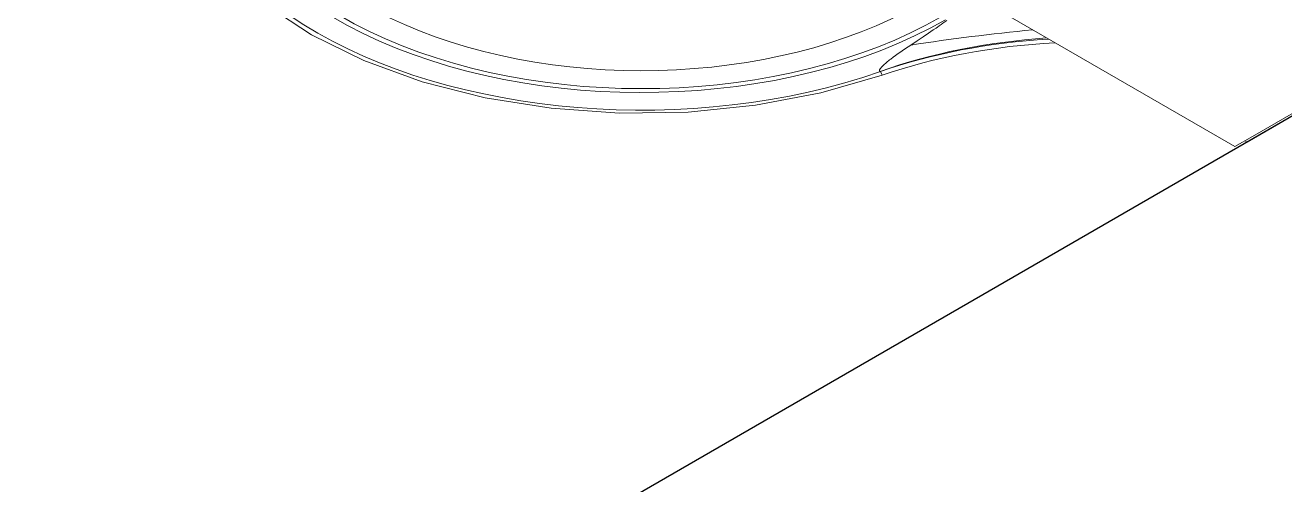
# Model space of a CAD drawing. Header units: millimetres. Extents: x 474.7 to 528.3, y 13.1 to 23.5.
# Drawn here: x 483.7148 to 483.8388, y 14.033 to 14.0782 of the extents above; entities that cross this region are included whole.
import ezdxf

# ---------------------------------------------------------------- set-up
doc = ezdxf.new("R2010")
doc.units = ezdxf.units.MM
doc.header["$LTSCALE"] = 2.5
doc.layers.add('I-ARQ', color=8, linetype='Continuous')

msp = doc.modelspace()

# ---------------------------------------------------------------- linework, layer by layer
at = {"layer": 'I-ARQ', "extrusion": (0, 0.816497, 0.57735)}
msp.add_line((486.14253, 15.39891, 10.12996), (483.36403, 13.79475, 12.3986), dxfattribs=at)
at = {"layer": 'I-ARQ', "lineweight": 5}
for points, knots in [([(483.799, 14.07368, 12.00412), (483.78058, 14.06722, 12.01325), (483.75683, 14.06915, 12.01054), (483.7422, 14.07828, 11.99762), (483.7422, 14.07828, 11.99762), (483.72757, 14.08741, 11.98471), (483.72609, 14.10123, 11.96517), (483.73867, 14.11133, 11.95089)], [0, 0, 0, 0, 0.5, 0.5, 0.5, 0.5, 1, 1, 1, 1]), ([(483.74298, 14.07729, 11.99902), (483.74298, 14.07729, 11.99902), (483.73867, 14.08011, 11.99502), (483.73867, 14.08011, 11.99502), (483.73867, 14.08011, 11.99502), (483.73867, 14.08011, 11.99502), (483.7351, 14.08326, 11.99057), (483.7351, 14.08326, 11.99057), (483.7351, 14.08326, 11.99057), (483.7351, 14.08326, 11.99057), (483.73233, 14.08666, 11.98576), (483.73233, 14.08666, 11.98576), (483.73233, 14.08666, 11.98576), (483.73233, 14.08666, 11.98576), (483.73041, 14.09026, 11.98068), (483.73041, 14.09026, 11.98068), (483.73041, 14.09026, 11.98068), (483.73041, 14.09026, 11.98068), (483.72938, 14.09397, 11.97543), (483.72938, 14.09397, 11.97543), (483.72938, 14.09397, 11.97543), (483.72938, 14.09397, 11.97543), (483.72927, 14.09772, 11.97012), (483.72927, 14.09772, 11.97012), (483.72927, 14.09772, 11.97012), (483.72927, 14.09772, 11.97012), (483.73007, 14.10145, 11.96485), (483.73007, 14.10145, 11.96485), (483.73007, 14.10145, 11.96485), (483.73007, 14.10145, 11.96485), (483.73177, 14.10507, 11.95973), (483.73177, 14.10507, 11.95973), (483.73177, 14.10507, 11.95973), (483.73177, 14.10507, 11.95973), (483.73433, 14.10852, 11.95485), (483.73433, 14.10852, 11.95485), (483.73433, 14.10852, 11.95485), (483.73433, 14.10852, 11.95485), (483.73771, 14.11172, 11.95032), (483.73771, 14.11172, 11.95032)], [0, 0, 0, 0, 0.1, 0.1, 0.1, 0.1, 0.2, 0.2, 0.2, 0.2, 0.3, 0.3, 0.3, 0.3, 0.4, 0.4, 0.4, 0.4, 0.5, 0.5, 0.5, 0.5, 0.6, 0.6, 0.6, 0.6, 0.7, 0.7, 0.7, 0.7, 0.8, 0.8, 0.8, 0.8, 0.9, 0.9, 0.9, 0.9, 1, 1, 1, 1]), ([(483.8054, 14.07877, 11.99693), (483.78981, 14.06977, 12.00966), (483.76486, 14.06918, 12.01049), (483.74806, 14.07743, 11.99883), (483.74806, 14.07743, 11.99883), (483.73126, 14.08567, 11.98717), (483.72823, 14.09998, 11.96693), (483.7411, 14.11032, 11.95231)], [0, 0, 0, 0, 0.5, 0.5, 0.5, 0.5, 1, 1, 1, 1]), ([(483.80493, 14.07904, 11.99654), (483.78965, 14.07022, 12.00902), (483.76524, 14.0696, 12.00989), (483.74869, 14.07762, 11.99855), (483.74869, 14.07762, 11.99855), (483.73214, 14.08564, 11.98721), (483.72895, 14.09963, 11.96743), (483.74134, 14.10985, 11.95298)], [0, 0, 0, 0, 0.5, 0.5, 0.5, 0.5, 1, 1, 1, 1]), ([(483.80277, 14.08029, 11.99478), (483.78861, 14.07212, 12.00633), (483.76599, 14.07155, 12.00714), (483.75066, 14.07897, 11.99664), (483.75066, 14.07897, 11.99664), (483.73532, 14.0864, 11.98613), (483.73237, 14.09937, 11.9678), (483.74385, 14.10883, 11.95441)], [0, 0, 0, 0, 0.5, 0.5, 0.5, 0.5, 1, 1, 1, 1]), ([(483.80201, 14.07629, 12.00043), (483.80201, 14.07629, 12.00043), (483.80262, 14.07669, 11.99986), (483.80262, 14.07669, 11.99986), (483.80262, 14.07669, 11.99986), (483.80262, 14.07669, 11.99986), (483.80321, 14.07708, 11.99931), (483.80321, 14.07708, 11.99931), (483.80321, 14.07708, 11.99931), (483.80321, 14.07708, 11.99931), (483.80374, 14.07745, 11.99879), (483.80374, 14.07745, 11.99879), (483.80374, 14.07745, 11.99879), (483.80374, 14.07745, 11.99879), (483.80421, 14.07777, 11.99834), (483.80421, 14.07777, 11.99834), (483.80421, 14.07777, 11.99834), (483.80421, 14.07777, 11.99834), (483.80448, 14.07796, 11.99808), (483.80448, 14.07796, 11.99808), (483.80448, 14.07796, 11.99808), (483.80448, 14.07796, 11.99808), (483.80461, 14.07805, 11.99794), (483.80461, 14.07805, 11.99794), (483.80461, 14.07805, 11.99794), (483.80461, 14.07805, 11.99794), (483.80479, 14.07818, 11.99776), (483.80479, 14.07818, 11.99776), (483.80479, 14.07818, 11.99776), (483.80479, 14.07818, 11.99776), (483.80497, 14.07831, 11.99757), (483.80497, 14.07831, 11.99757), (483.80497, 14.07831, 11.99757), (483.80497, 14.07831, 11.99757), (483.80516, 14.07844, 11.99739), (483.80516, 14.07844, 11.99739), (483.80516, 14.07844, 11.99739), (483.80516, 14.07844, 11.99739), (483.80534, 14.07857, 11.99722), (483.80534, 14.07857, 11.99722), (483.80534, 14.07857, 11.99722), (483.80534, 14.07857, 11.99722), (483.80553, 14.07869, 11.99704), (483.80553, 14.07869, 11.99704)], [0, 0, 0, 0, 0.090909, 0.090909, 0.090909, 0.090909, 0.181818, 0.181818, 0.181818, 0.181818, 0.272727, 0.272727, 0.272727, 0.272727, 0.363636, 0.363636, 0.363636, 0.363636, 0.454545, 0.454545, 0.454545, 0.454545, 0.545455, 0.545455, 0.545455, 0.545455, 0.636364, 0.636364, 0.636364, 0.636364, 0.727273, 0.727273, 0.727273, 0.727273, 0.818182, 0.818182, 0.818182, 0.818182, 0.909091, 0.909091, 0.909091, 0.909091, 1, 1, 1, 1]), ([(483.79917, 14.07331, 12.00464), (483.79917, 14.07331, 12.00464), (483.79313, 14.07157, 12.00711), (483.79313, 14.07157, 12.00711), (483.79313, 14.07157, 12.00711), (483.79313, 14.07157, 12.00711), (483.78671, 14.07035, 12.00884), (483.78671, 14.07035, 12.00884), (483.78671, 14.07035, 12.00884), (483.78671, 14.07035, 12.00884), (483.78006, 14.06968, 12.00978), (483.78006, 14.06968, 12.00978), (483.78006, 14.06968, 12.00978), (483.78006, 14.06968, 12.00978), (483.7733, 14.06959, 12.00991), (483.7733, 14.06959, 12.00991), (483.7733, 14.06959, 12.00991), (483.7733, 14.06959, 12.00991), (483.76658, 14.07006, 12.00924), (483.76658, 14.07006, 12.00924), (483.76658, 14.07006, 12.00924), (483.76658, 14.07006, 12.00924), (483.76006, 14.0711, 12.00778), (483.76006, 14.0711, 12.00778), (483.76006, 14.0711, 12.00778), (483.76006, 14.0711, 12.00778), (483.75386, 14.07267, 12.00555), (483.75386, 14.07267, 12.00555), (483.75386, 14.07267, 12.00555), (483.75386, 14.07267, 12.00555), (483.74813, 14.07475, 12.00261), (483.74813, 14.07475, 12.00261), (483.74813, 14.07475, 12.00261), (483.74813, 14.07475, 12.00261), (483.74298, 14.07729, 11.99902), (483.74298, 14.07729, 11.99902)], [0, 0, 0, 0, 0.111111, 0.111111, 0.111111, 0.111111, 0.222222, 0.222222, 0.222222, 0.222222, 0.333333, 0.333333, 0.333333, 0.333333, 0.444444, 0.444444, 0.444444, 0.444444, 0.555556, 0.555556, 0.555556, 0.555556, 0.666667, 0.666667, 0.666667, 0.666667, 0.777778, 0.777778, 0.777778, 0.777778, 0.888889, 0.888889, 0.888889, 0.888889, 1, 1, 1, 1]), ([(483.79899, 14.07369, 12.00411), (483.79899, 14.07369, 12.00411), (483.79897, 14.07369, 12.0041), (483.79897, 14.07369, 12.0041), (483.79897, 14.07369, 12.0041), (483.79897, 14.07369, 12.0041), (483.79895, 14.0737, 12.0041), (483.79895, 14.0737, 12.0041), (483.79895, 14.0737, 12.0041), (483.79895, 14.0737, 12.0041), (483.79893, 14.0737, 12.00409), (483.79893, 14.0737, 12.00409), (483.79893, 14.0737, 12.00409), (483.79893, 14.0737, 12.00409), (483.79892, 14.07371, 12.00408), (483.79892, 14.07371, 12.00408), (483.79892, 14.07371, 12.00408), (483.79892, 14.07371, 12.00408), (483.79891, 14.07372, 12.00407), (483.79891, 14.07372, 12.00407), (483.79891, 14.07372, 12.00407), (483.79891, 14.07372, 12.00407), (483.7989, 14.07373, 12.00405), (483.7989, 14.07373, 12.00405), (483.7989, 14.07373, 12.00405), (483.7989, 14.07373, 12.00405), (483.7989, 14.07374, 12.00403), (483.7989, 14.07374, 12.00403), (483.7989, 14.07374, 12.00403), (483.7989, 14.07374, 12.00403), (483.7989, 14.07376, 12.00401), (483.7989, 14.07376, 12.00401), (483.7989, 14.07376, 12.00401), (483.7989, 14.07376, 12.00401), (483.7989, 14.07378, 12.00399), (483.7989, 14.07378, 12.00399), (483.7989, 14.07378, 12.00399), (483.7989, 14.07378, 12.00399), (483.7989, 14.0738, 12.00396), (483.7989, 14.0738, 12.00396), (483.7989, 14.0738, 12.00396), (483.7989, 14.0738, 12.00396), (483.79891, 14.07382, 12.00393), (483.79891, 14.07382, 12.00393), (483.79891, 14.07382, 12.00393), (483.79891, 14.07382, 12.00393), (483.79892, 14.07384, 12.00389), (483.79892, 14.07384, 12.00389), (483.79892, 14.07384, 12.00389), (483.79892, 14.07384, 12.00389), (483.79893, 14.07387, 12.00386), (483.79893, 14.07387, 12.00386), (483.79893, 14.07387, 12.00386), (483.79893, 14.07387, 12.00386), (483.79895, 14.0739, 12.00382), (483.79895, 14.0739, 12.00382), (483.79895, 14.0739, 12.00382), (483.79895, 14.0739, 12.00382), (483.79899, 14.07395, 12.00374), (483.79899, 14.07395, 12.00374), (483.79899, 14.07395, 12.00374), (483.79899, 14.07395, 12.00374), (483.79903, 14.07402, 12.00365), (483.79903, 14.07402, 12.00365), (483.79903, 14.07402, 12.00365), (483.79903, 14.07402, 12.00365), (483.79909, 14.07409, 12.00355), (483.79909, 14.07409, 12.00355), (483.79909, 14.07409, 12.00355), (483.79909, 14.07409, 12.00355), (483.79916, 14.07416, 12.00345), (483.79916, 14.07416, 12.00345), (483.79916, 14.07416, 12.00345), (483.79916, 14.07416, 12.00345), (483.79923, 14.07424, 12.00334), (483.79923, 14.07424, 12.00334), (483.79923, 14.07424, 12.00334), (483.79923, 14.07424, 12.00334), (483.79931, 14.07431, 12.00323), (483.79931, 14.07431, 12.00323), (483.79931, 14.07431, 12.00323), (483.79931, 14.07431, 12.00323), (483.7994, 14.07439, 12.00311), (483.7994, 14.07439, 12.00311), (483.7994, 14.07439, 12.00311), (483.7994, 14.07439, 12.00311), (483.79949, 14.07448, 12.003), (483.79949, 14.07448, 12.003), (483.79949, 14.07448, 12.003), (483.79949, 14.07448, 12.003), (483.79959, 14.07456, 12.00288), (483.79959, 14.07456, 12.00288), (483.79959, 14.07456, 12.00288), (483.79959, 14.07456, 12.00288), (483.79969, 14.07465, 12.00276), (483.79969, 14.07465, 12.00276), (483.79969, 14.07465, 12.00276), (483.79969, 14.07465, 12.00276), (483.79979, 14.07473, 12.00264), (483.79979, 14.07473, 12.00264), (483.79979, 14.07473, 12.00264), (483.79979, 14.07473, 12.00264), (483.7999, 14.07482, 12.00251), (483.7999, 14.07482, 12.00251), (483.7999, 14.07482, 12.00251), (483.7999, 14.07482, 12.00251), (483.80002, 14.07491, 12.00239), (483.80002, 14.07491, 12.00239), (483.80002, 14.07491, 12.00239), (483.80002, 14.07491, 12.00239), (483.80025, 14.07508, 12.00214), (483.80025, 14.07508, 12.00214), (483.80025, 14.07508, 12.00214), (483.80025, 14.07508, 12.00214), (483.8005, 14.07526, 12.00189), (483.8005, 14.07526, 12.00189), (483.8005, 14.07526, 12.00189), (483.8005, 14.07526, 12.00189), (483.80075, 14.07544, 12.00163), (483.80075, 14.07544, 12.00163), (483.80075, 14.07544, 12.00163), (483.80075, 14.07544, 12.00163), (483.80102, 14.07563, 12.00137), (483.80102, 14.07563, 12.00137), (483.80102, 14.07563, 12.00137), (483.80102, 14.07563, 12.00137), (483.80129, 14.07581, 12.00111), (483.80129, 14.07581, 12.00111), (483.80129, 14.07581, 12.00111), (483.80129, 14.07581, 12.00111), (483.80172, 14.0761, 12.00071), (483.80172, 14.0761, 12.00071), (483.80172, 14.0761, 12.00071), (483.80172, 14.0761, 12.00071), (483.80201, 14.07629, 12.00043), (483.80201, 14.07629, 12.00043)], [0, 0, 0, 0, 0.029412, 0.029412, 0.029412, 0.029412, 0.058824, 0.058824, 0.058824, 0.058824, 0.088235, 0.088235, 0.088235, 0.088235, 0.117647, 0.117647, 0.117647, 0.117647, 0.147059, 0.147059, 0.147059, 0.147059, 0.176471, 0.176471, 0.176471, 0.176471, 0.205882, 0.205882, 0.205882, 0.205882, 0.235294, 0.235294, 0.235294, 0.235294, 0.264706, 0.264706, 0.264706, 0.264706, 0.294118, 0.294118, 0.294118, 0.294118, 0.323529, 0.323529, 0.323529, 0.323529, 0.352941, 0.352941, 0.352941, 0.352941, 0.382353, 0.382353, 0.382353, 0.382353, 0.411765, 0.411765, 0.411765, 0.411765, 0.441176, 0.441176, 0.441176, 0.441176, 0.470588, 0.470588, 0.470588, 0.470588, 0.5, 0.5, 0.5, 0.5, 0.529412, 0.529412, 0.529412, 0.529412, 0.558824, 0.558824, 0.558824, 0.558824, 0.588235, 0.588235, 0.588235, 0.588235, 0.617647, 0.617647, 0.617647, 0.617647, 0.647059, 0.647059, 0.647059, 0.647059, 0.676471, 0.676471, 0.676471, 0.676471, 0.705882, 0.705882, 0.705882, 0.705882, 0.735294, 0.735294, 0.735294, 0.735294, 0.764706, 0.764706, 0.764706, 0.764706, 0.794118, 0.794118, 0.794118, 0.794118, 0.823529, 0.823529, 0.823529, 0.823529, 0.852941, 0.852941, 0.852941, 0.852941, 0.882353, 0.882353, 0.882353, 0.882353, 0.911765, 0.911765, 0.911765, 0.911765, 0.941176, 0.941176, 0.941176, 0.941176, 0.970588, 0.970588, 0.970588, 0.970588, 1, 1, 1, 1]), ([(483.799, 14.07368, 12.00412), (483.799, 14.07368, 12.00412), (483.799, 14.07369, 12.00411), (483.799, 14.07369, 12.00411), (483.799, 14.07369, 12.00411), (483.799, 14.07369, 12.00411), (483.79901, 14.07369, 12.00411), (483.79901, 14.07369, 12.00411), (483.79901, 14.07369, 12.00411), (483.79901, 14.07369, 12.00411), (483.79901, 14.07369, 12.00411), (483.79901, 14.07369, 12.00411), (483.79901, 14.07369, 12.00411), (483.79901, 14.07369, 12.00411), (483.799, 14.07369, 12.00411), (483.799, 14.07369, 12.00411), (483.799, 14.07369, 12.00411), (483.799, 14.07369, 12.00411), (483.799, 14.07369, 12.00411), (483.799, 14.07369, 12.00411), (483.799, 14.07369, 12.00411), (483.799, 14.07369, 12.00411), (483.799, 14.07369, 12.00411), (483.799, 14.07369, 12.00411), (483.799, 14.07369, 12.00411), (483.799, 14.07369, 12.00411), (483.799, 14.07369, 12.0041), (483.799, 14.07369, 12.0041), (483.799, 14.07369, 12.0041), (483.799, 14.07369, 12.0041), (483.79899, 14.07369, 12.00411), (483.79899, 14.07369, 12.00411)], [0, 0, 0, 0, 0.125, 0.125, 0.125, 0.125, 0.25, 0.25, 0.25, 0.25, 0.375, 0.375, 0.375, 0.375, 0.5, 0.5, 0.5, 0.5, 0.625, 0.625, 0.625, 0.625, 0.75, 0.75, 0.75, 0.75, 0.875, 0.875, 0.875, 0.875, 1, 1, 1, 1])]:
    msp.add_open_spline(points, degree=3, knots=knots, dxfattribs=at)
for points in [[(483.86245, 14.08276, 11.99128), (483.86245, 14.08276, 11.99128), (483.83565, 14.06729, 12.01316), (483.83565, 14.06729, 12.01316)], [(483.81006, 14.08004, 11.99512), (483.81006, 14.08004, 11.99512), (483.8339, 14.06628, 12.01459), (483.8339, 14.06628, 12.01459)], [(483.80201, 14.07629, 12.00043), (483.80595, 14.07689, 11.99958), (483.80995, 14.07739, 11.99887), (483.81397, 14.07779, 11.99831)], [(483.79899, 14.07369, 12.00411), (483.80397, 14.07546, 12.0016), (483.80956, 14.07658, 12.00002), (483.81537, 14.07698, 11.99946)], [(483.799, 14.07368, 12.00412), (483.80404, 14.07543, 12.00164), (483.80969, 14.07652, 12.0001), (483.81554, 14.07688, 11.9996)], [(483.79917, 14.07331, 12.00464), (483.80435, 14.0751, 12.00211), (483.81017, 14.07619, 12.00057), (483.81618, 14.07651, 12.00012)], [(483.8484, 14.0744, 12.00311), (483.8484, 14.0744, 12.00311), (483.83511, 14.06673, 12.01396), (483.83511, 14.06673, 12.01396)], [(483.799, 14.07369, 12.0041), (483.799, 14.07369, 12.0041), (483.79899, 14.07368, 12.00412), (483.79899, 14.07368, 12.00412)], [(483.799, 14.07368, 12.00412), (483.799, 14.07368, 12.00412), (483.79899, 14.07369, 12.00411), (483.79899, 14.07369, 12.00411)], [(483.799, 14.07368, 12.00412), (483.799, 14.07368, 12.00412), (483.79917, 14.07331, 12.00464), (483.79917, 14.07331, 12.00464)], [(483.83726, 14.06797, 12.0122), (483.83726, 14.06797, 12.0122), (483.84311, 14.07134, 12.00743), (483.84311, 14.07134, 12.00743)], [(483.83565, 14.06729, 12.01316), (483.83565, 14.06729, 12.01316), (483.8339, 14.06628, 12.01459), (483.8339, 14.06628, 12.01459)], [(483.83511, 14.06673, 12.01396), (483.83511, 14.06673, 12.01396), (483.83489, 14.06685, 12.01378), (483.83489, 14.06685, 12.01378)]]:
    msp.add_open_spline(points, degree=3, dxfattribs=at)

doc.saveas('drawing.dxf')
